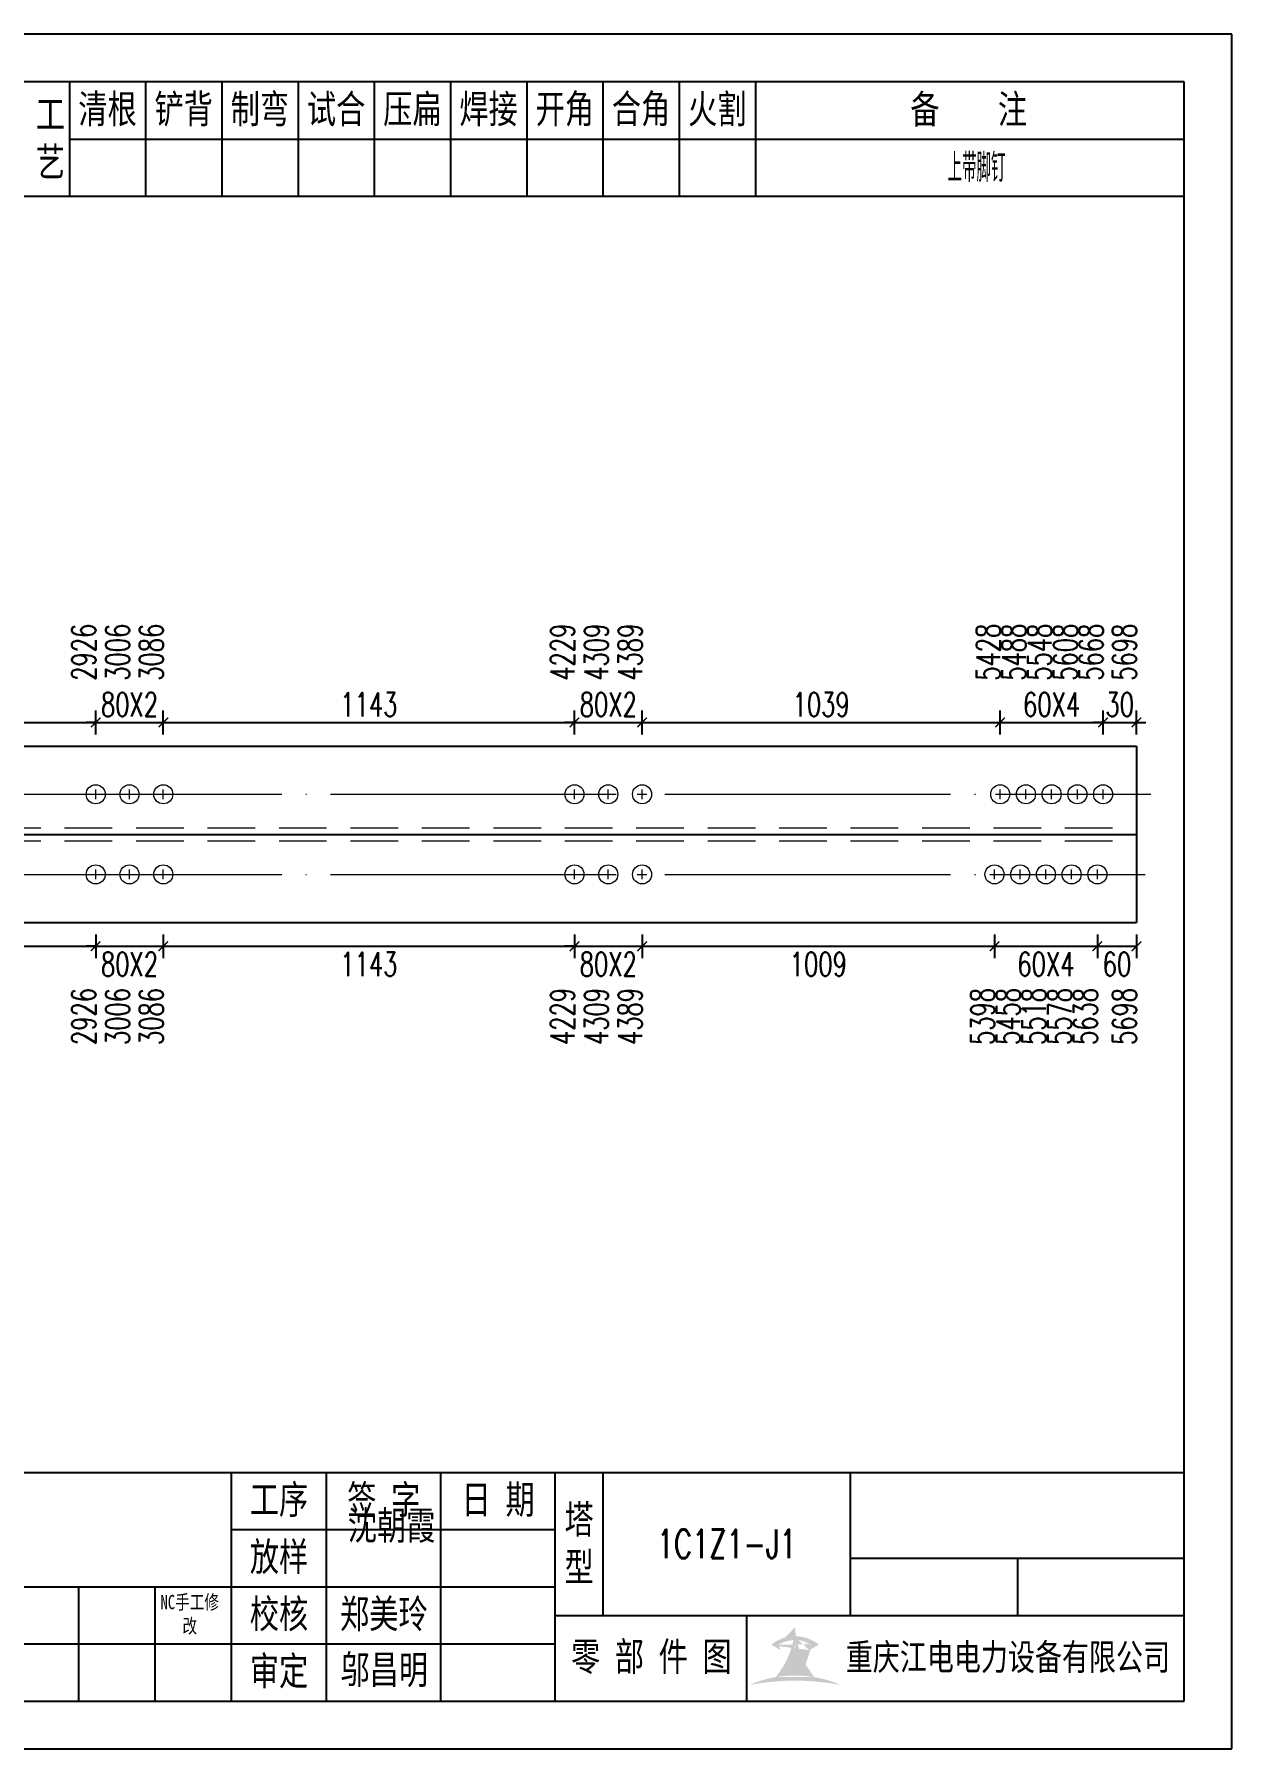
# Model space of a CAD drawing. Header units: millimetres. Extents: x -524 to 9570, y -2481 to 180.
# Drawn here: x 744.3 to 870, y -2400 to -2220 of the extents above; entities that cross this region are included whole.
import ezdxf
from ezdxf.enums import TextEntityAlignment as Align

# ---------------------------------------------------------------- set-up
doc = ezdxf.new("R2010")
doc.units = ezdxf.units.MM
doc.header["$LTSCALE"] = 20
doc.header["$PDMODE"] = 1
doc.linetypes.add('DASHDOT2X', pattern=[1.75, 1.5, -0.125, 0, -0.125])
doc.linetypes.add('HIDDEN', pattern=[0.375, 0.25, -0.125])
for name, color, linetype, lineweight in [('1', 7, 'Continuous', 25), ('11', 1, 'Continuous', 13), ('2', 1, 'HIDDEN', 13), ('5', 7, 'Continuous', 13), ('7', 3, 'DASHDOT2X', 13)]:
    doc.layers.add(name, color=color, linetype=linetype, lineweight=lineweight)
doc.styles.get("Standard").update_dxf_attribs({"font": 'simplex', "width": 0.7, "bigfont": 'gbhzfs.shx'})
doc.styles.add('TITLE_TXT', font='simplex.shx', dxfattribs={"width": 0.75, "height": 2.5, "bigfont": 'gbhzfs.shx'})
doc.dimstyles.new('dimStyle4', dxfattribs={"dimtxt": 2.5, "dimasz": 1, "dimexe": 1.25, "dimexo": 0, "dimgap": 0.63, "dimtad": 2, "dimzin": 0, "dimdsep": 46, "dimtxsty": 'standard', "dimblk": 'ARCHTICK', "dimblk1": 'ARCHTICK', "dimblk2": 'ARCHTICK', "dimcen": 0.09, "dimadec": 0, "dimazin": 0, "dimtfac": 1, "dimtdec": 1, "dimtix": 1, "dimtmove": 2, "dimatfit": 3, "dimfxl": 0, "dimtolj": 1, "dimtzin": 0, "dimarcsym": 0})
doc.dimstyles.get("Standard").update_dxf_attribs({"dimtxt": 2.5, "dimasz": 1, "dimexe": 1.25, "dimexo": 0, "dimgap": 0.63, "dimtad": 1, "dimzin": 0, "dimdsep": 46, "dimtxsty": 'standard', "dimblk": 'ARCHTICK', "dimblk1": 'ARCHTICK', "dimblk2": 'ARCHTICK', "dimcen": 0.09, "dimadec": 0, "dimazin": 0, "dimtfac": 1, "dimtdec": 1, "dimtix": 1, "dimtmove": 2, "dimatfit": 3, "dimfxl": 0, "dimtolj": 1, "dimtzin": 0, "dimarcsym": 0})

# ---------------------------------------------------------------- blocks, each defined once
blk = doc.blocks.new('A$C1E394B87')
for p, q in [((270, 180), (0, 180)), ((270, 0), (270, 180)), ((0, 0), (270, 0))]:
    blk.add_line(p, q)
blk = doc.blocks.new('JgCard')
h = blk.add_hatch(color=256)
edge = h.paths.add_edge_path()
edge.add_arc((223.8016524729837, -21.84717885384339), 29.00860721842082, 79.81716678233735, 89.27812697573944)
edge.add_arc((224.5325955616654, -21.84717885384339), 29.00860721842082, 90.72187302426055, 100.1828332176626)
edge.add_arc((224.0279874541857, -3.830853464385541), 11.50536553551401, 89.30709440376557, 113.6959925615352, ccw=False)
edge.add_arc((224.3062605804644, -3.830853464385541), 11.50536553551401, 66.30400743846491, 90.69290559623443, ccw=False)
edge = h.paths.add_edge_path()
edge.add_arc((233.0302112674253, 13.18449056462987), 8.873034629199061, 191.5208225546964, 219.6965150385776)
edge.add_arc((215.3040367672247, 13.18449056462987), 8.873034629199061, 320.3034849614224, 348.4791774453036)
edge.add_arc((214.0326012329333, 11.43447699248611), 10.13453382683302, 338.1301204334909, 359.9154198731663)
edge.add_arc((234.3016468017167, 11.43447699248611), 10.13453382683302, 180.0845801266699, 201.8698795665091)
edge.add_line((225.937925765641, 10.90576856469295), (225.6552856147136, 10.35609493506945))
edge.add_arc((224.1679533083088, 7.853493107532699), 3.957321353349253, 91.41975307934291, 127.4827228769255)
edge.add_arc((215.3040367672247, 13.18449056462987), 8.873034629199061, 351.0860103832611, 357.2867084751834)
edge.add_line((222.396322269009, 10.90576856469295), (222.6789624199364, 10.35609493506945))
edge.add_line((222.6789624199364, 10.35609493506945), (221.7697188924139, 10.86032854938844))
edge.add_line((225.6552856147136, 10.35609493506945), (226.5654915637542, 10.86086227359522))
edge.add_arc((224.2330238305049, 7.883670059543192), 3.536460377387214, 93.80567765797379, 121.2894356209631)
edge.add_arc((224.1012242041452, 7.883670059543192), 3.536460377387214, 58.7105643790368, 86.1943223420262)
edge.add_arc((224.1679533083088, 7.853493107532699), 3.957321353349253, 52.53023982105776, 88.60436076552203)
edge.add_arc((233.0302112674253, 13.18449056462987), 8.873034629199061, 182.7132915248167, 188.9137221835162)
edge.add_line((224.1671240173246, 11.44943760304955), (224.1671240173246, 11.41951638194644))
blk.add_hatch(color=256).paths.add_polyline_path([(224.1671240173246, 11.41951638190653, 0.09534363958971465), (224.8964730213393, 7.65936347788454, -0.02857973389665951), (226.2029576453306, 7.517096850535836, -0.1235627947319866), (224.3359488967444, 11.41233217421416, -0.1204986991669159), (225.937925765641, 10.90576856469295), (225.6552856147136, 10.35609493506945), (226.5654915637542, 10.86086227359522, 0.5402417223769541), (226.575360567148, 10.99431825130466, 0.158715983985349), (224.2643381876442, 11.80964050730302, -0.02706108524003999), (224.1671240173246, 12.76445731824299, -0.02706225299216489), (224.0699034296731, 11.80959959181416, 0.1586661026302013), (221.7598355252794, 10.99377351487396, 0.5401762534625951), (221.7697205382283, 10.86032763670437, -5.881062471050359e-06), (221.7697188924139, 10.86032854938844), (222.6789624199364, 10.35609493506945), (222.396322269009, 10.90576856469295, -0.1204986991669226), (223.9982991379056, 11.41233217421416, -0.1235627947319868), (222.1312903893195, 7.517096850535836, -0.0285797338966575), (223.4377750133108, 7.65936347788454, 0.09534363958971454)])
for p, q in [((265, 175), (25, 175)), ((148, 175), (148, 163)), ((156, 175), (156, 163)), ((164, 175), (164, 163)), ((172, 175), (172, 163)), ((180, 175), (180, 163)), ((188, 175), (188, 163)), ((196, 175), (196, 163)), ((204, 175), (204, 163)), ((212, 175), (212, 163)), ((220, 175), (220, 163)), ((265, 5), (265, 175)), ((148, 169), (265, 169)), ((25, 163), (265, 163)), ((25, 29), (265, 29)), ((165, 5), (165, 29)), ((175, 5), (175, 29)), ((187, 5), (187, 29)), ((199, 5), (199, 29)), ((204, 29), (204, 14)), ((230, 14), (230, 29)), ((165, 23), (199, 23)), ((230, 20), (265, 20)), ((247.5, 20), (247.5, 14)), ((67, 17), (165, 17)), ((149, 5), (149, 17)), ((157, 5), (157, 17)), ((165, 17), (199, 17)), ((199, 14), (265, 14)), ((219.0802760739607, 14), (219.0802760739607, 5)), ((65, 11), (165, 11)), ((165, 11), (199, 11)), ((25, 5), (265, 5))]:
    blk.add_line(p, q)
blk.add_point((145, 96))
blk.add_blockref('A$C1E394B87', (0, 0))
at = {"attachment_point": 5, "style": 'TITLE_TXT'}
for s, insert, char_height, width in [('{\\fSimHei|b0|i0|c134|p2;工\\P艺}', (146, 169), 3, 4), ('{\\fSimHei|b0|i0|c134|p2;清根}', (152, 172), 3, 8), ('{\\fSimHei|b0|i0|c134|p2;铲背}', (160, 172), 3, 8), ('{\\fSimHei|b0|i0|c134|p2;制弯}', (168, 172), 3, 8.000000000000028), ('{\\fSimHei|b0|i0|c134|p2;试合}', (176, 172), 3, 8), ('{\\fSimHei|b0|i0|c134|p2;压扁}', (184, 172), 3, 8), ('{\\fSimHei|b0|i0|c134|p2;焊接}', (192, 172), 3, 8), ('{\\fSimHei|b0|i0|c134|p2;开角}', (200, 172), 3, 8.000000000000057), ('{\\fSimHei|b0|i0|c134|p2;合角}', (208, 172), 3, 8), ('{\\fSimHei|b0|i0|c134|p2;火割}', (216, 172), 3, 8), ('{\\fSimHei|b0|i0|c134|p2;备    注}', (242.3967818627186, 171.9765054582008), 3, 22), ('{\\fSimHei|b0|i0|c134|p2;工序}', (170, 26), 3, 10), ('{\\fSimHei|b0|i0|c134|p2;签 字}', (181, 26), 3, 12), ('{\\fSimHei|b0|i0|c134|p2;日 期}', (193, 26), 3, 12), ('{\\fSimHei|b0|i0|c134|p2;^I沈朝霞}', (181.0520504248258, 23.27747906449889), 3, 12), ('{\\fSimHei|b0|i0|c134|p2;塔\\P型}', (201.5, 21.5), 3, 5.000000000000028), ('{\\fSimHei|b0|i0|c134|p2;放样}', (170, 20), 3, 10), ('{\\fSimHei|b0|i0|c134|p2;NC手工修改}', (160.6311373906198, 14.05820252967675), 1.5, 6.204069777279955), ('{\\fSimHei|b0|i0|c134|p2;校核}', (170, 14), 3, 10.00000000000003), ('{\\fSimHei|b0|i0|c134|p2;郑美玲}', (181, 14), 3, 12), ('{\\fSimHei|b0|i0|c134|p2;零 部 件 图}', (209.0827348158753, 9.5), 3, 30.76131175444226), ('{\\fSimHei|b0|i0|c134|p2;重庆江电电力设备有限公司}', (246.5086378857131, 9.475432444103376), 2.772000000000001, 63.29400000000002), ('{\\fSimHei|b0|i0|c134|p2;审定}', (170, 8), 3, 10), ('{\\fSimHei|b0|i0|c134|p2;邬昌明}', (181.0428184060297, 8.12303372435349), 3, 12)]:
    blk.add_mtext(s, dxfattribs=dict(at, insert=insert, char_height=char_height, width=width))
blk = doc.blocks.new('M20')
for p, q in [((-0.5, 0), (0.5, 0)), ((0, -0.5), (0, 0.5))]:
    blk.add_line(p, q)
blk.add_circle((0, 0), 1)
blk = doc.blocks.new('_ArchTick')
at = {"color": 0, "linetype": 'ByBlock', "const_width": 0.15}
blk.add_lwpolyline([(-0.5, -0.5), (0.5, 0.5)], dxfattribs=at)
blk = doc.blocks.new('*D1454')
at = {"layer": '11', "color": 0, "lineweight": -2}
for p, q in [((705.8009388456412, -2314.500012380202), (705.8009388456412, -2317.000012380202)), ((750.7560174631508, -2314.500012380202), (750.7560174631508, -2317.000012380202)), ((705.8009388456412, -2315.750012380202), (750.7560174631508, -2315.750012380202))]:
    blk.add_line(p, q, dxfattribs=at)
at = {"layer": 'Defpoints', "color": 0}
for p in [(705.8009388456412, -2314.500012380202), (750.7560174631508, -2314.500012380202), (750.7560174631508, -2315.750012380202)]:
    blk.add_point(p, dxfattribs=at)
at = {"layer": '11', "color": 0, "lineweight": -2, "rotation": 180}
blk.add_blockref('_ArchTick', (705.8009388456412, -2315.750012380202), dxfattribs=at)
at = {"layer": '11', "color": 0, "lineweight": -2}
blk.add_blockref('_ArchTick', (750.7560174631508, -2315.750012380202), dxfattribs=at)
at = {"layer": '11', "color": 0, "insert": (728.278478154396, -2317.630012380202), "char_height": 2.5, "attachment_point": 5}
blk.add_mtext('\\A1;1143', dxfattribs=at)
blk = doc.blocks.new('*D1455')
at = {"layer": '11', "color": 0, "lineweight": -2}
for p, q in [((750.7560174631508, -2314.500012380202), (750.7560174631508, -2317.000012380202)), ((757.8560174631493, -2314.500012380202), (757.8560174631493, -2317.000012380202)), ((750.7560174631508, -2315.750012380202), (749.7560174631508, -2315.750012380202)), ((750.7560174631508, -2315.750012380202), (757.8560174631493, -2315.750012380202)), ((757.8560174631493, -2315.750012380202), (758.8560174631493, -2315.750012380202))]:
    blk.add_line(p, q, dxfattribs=at)
at = {"layer": 'Defpoints', "color": 0}
for p in [(750.7560174631508, -2314.500012380202), (757.8560174631493, -2314.500012380202), (757.8560174631493, -2315.750012380202)]:
    blk.add_point(p, dxfattribs=at)
at = {"layer": '11', "color": 0, "lineweight": -2}
blk.add_blockref('_ArchTick', (750.7560174631508, -2315.750012380202), dxfattribs=at)
at = {"layer": '11', "color": 0, "lineweight": -2, "rotation": 180}
blk.add_blockref('_ArchTick', (757.8560174631493, -2315.750012380202), dxfattribs=at)
at = {"layer": '11', "color": 0, "insert": (754.30601746315, -2317.630012380202), "char_height": 2.5, "attachment_point": 5}
blk.add_mtext('\\A1;80X2', dxfattribs=at)
blk = doc.blocks.new('*D1456')
at = {"layer": '11', "color": 0, "lineweight": -2}
for p, q in [((757.8560174631493, -2314.500012380202), (757.8560174631493, -2317.000012380202)), ((801.0110960806633, -2314.500012380202), (801.0110960806633, -2317.000012380202)), ((757.8560174631493, -2315.750012380202), (801.0110960806633, -2315.750012380202))]:
    blk.add_line(p, q, dxfattribs=at)
at = {"layer": 'Defpoints', "color": 0}
for p in [(757.8560174631493, -2314.500012380202), (801.0110960806633, -2314.500012380202), (801.0110960806633, -2315.750012380202)]:
    blk.add_point(p, dxfattribs=at)
at = {"layer": '11', "color": 0, "lineweight": -2, "rotation": 180}
blk.add_blockref('_ArchTick', (757.8560174631493, -2315.750012380202), dxfattribs=at)
at = {"layer": '11', "color": 0, "lineweight": -2}
blk.add_blockref('_ArchTick', (801.0110960806633, -2315.750012380202), dxfattribs=at)
at = {"layer": '11', "color": 0, "insert": (779.4335567719063, -2317.630012380202), "char_height": 2.5, "attachment_point": 5}
blk.add_mtext('\\A1;1143', dxfattribs=at)
blk = doc.blocks.new('*D1457')
at = {"layer": '11', "color": 0, "lineweight": -2}
for p, q in [((801.0110960806633, -2314.500012380202), (801.0110960806633, -2317.000012380202)), ((808.1110960806618, -2314.500012380202), (808.1110960806618, -2317.000012380202)), ((801.0110960806633, -2315.750012380202), (800.0110960806633, -2315.750012380202)), ((801.0110960806633, -2315.750012380202), (808.1110960806618, -2315.750012380202)), ((808.1110960806618, -2315.750012380202), (809.1110960806618, -2315.750012380202))]:
    blk.add_line(p, q, dxfattribs=at)
at = {"layer": 'Defpoints', "color": 0}
for p in [(801.0110960806633, -2314.500012380202), (808.1110960806618, -2314.500012380202), (808.1110960806618, -2315.750012380202)]:
    blk.add_point(p, dxfattribs=at)
at = {"layer": '11', "color": 0, "lineweight": -2}
blk.add_blockref('_ArchTick', (801.0110960806633, -2315.750012380202), dxfattribs=at)
at = {"layer": '11', "color": 0, "lineweight": -2, "rotation": 180}
blk.add_blockref('_ArchTick', (808.1110960806618, -2315.750012380202), dxfattribs=at)
at = {"layer": '11', "color": 0, "insert": (804.5610960806625, -2317.630012380202), "char_height": 2.5, "attachment_point": 5}
blk.add_mtext('\\A1;80X2', dxfattribs=at)
blk = doc.blocks.new('*D1458')
at = {"layer": '11', "color": 0, "lineweight": -2}
for p, q in [((808.1110960806618, -2314.500012380202), (808.1110960806618, -2317.000012380202)), ((845.0999803762461, -2314.500012380202), (845.0999803762461, -2317.000012380202)), ((808.1110960806618, -2315.750012380202), (845.0999803762461, -2315.750012380202))]:
    blk.add_line(p, q, dxfattribs=at)
at = {"layer": 'Defpoints', "color": 0}
for p in [(808.1110960806618, -2314.500012380202), (845.0999803762461, -2314.500012380202), (845.0999803762461, -2315.750012380202)]:
    blk.add_point(p, dxfattribs=at)
at = {"layer": '11', "color": 0, "lineweight": -2, "rotation": 180}
blk.add_blockref('_ArchTick', (808.1110960806618, -2315.750012380202), dxfattribs=at)
at = {"layer": '11', "color": 0, "lineweight": -2}
blk.add_blockref('_ArchTick', (845.0999803762461, -2315.750012380202), dxfattribs=at)
at = {"layer": '11', "color": 0, "insert": (826.605538228454, -2317.630012380202), "char_height": 2.5, "attachment_point": 5}
blk.add_mtext('\\A1;1009', dxfattribs=at)
blk = doc.blocks.new('*D1459')
at = {"layer": '11', "color": 0, "lineweight": -2}
for p, q in [((845.0999803762461, -2314.500012380202), (845.0999803762461, -2317.000012380202)), ((855.899980376249, -2314.500012380202), (855.899980376249, -2317.000012380202)), ((845.0999803762461, -2315.750012380202), (855.899980376249, -2315.750012380202))]:
    blk.add_line(p, q, dxfattribs=at)
at = {"layer": 'Defpoints', "color": 0}
for p in [(845.0999803762461, -2314.500012380202), (855.899980376249, -2314.500012380202), (855.899980376249, -2315.750012380202)]:
    blk.add_point(p, dxfattribs=at)
at = {"layer": '11', "color": 0, "lineweight": -2, "rotation": 180}
blk.add_blockref('_ArchTick', (845.0999803762461, -2315.750012380202), dxfattribs=at)
at = {"layer": '11', "color": 0, "lineweight": -2}
blk.add_blockref('_ArchTick', (855.899980376249, -2315.750012380202), dxfattribs=at)
at = {"layer": '11', "color": 0, "insert": (850.4999803762475, -2317.630012380202), "char_height": 2.5, "attachment_point": 5}
blk.add_mtext('\\A1;60X4', dxfattribs=at)
blk = doc.blocks.new('*D1460')
at = {"layer": '11', "color": 0, "lineweight": -2}
for p, q in [((855.899980376249, -2314.500012380202), (855.899980376249, -2317.000012380202)), ((859.9999803762475, -2314.500012380202), (859.9999803762475, -2317.000012380202)), ((855.899980376249, -2315.750012380202), (859.9999803762475, -2315.750012380202))]:
    blk.add_line(p, q, dxfattribs=at)
at = {"layer": 'Defpoints', "color": 0}
for p in [(855.899980376249, -2314.500012380202), (859.9999803762475, -2314.500012380202), (859.9999803762475, -2315.750012380202)]:
    blk.add_point(p, dxfattribs=at)
at = {"layer": '11', "color": 0, "lineweight": -2, "rotation": 180}
blk.add_blockref('_ArchTick', (855.899980376249, -2315.750012380202), dxfattribs=at)
at = {"layer": '11', "color": 0, "lineweight": -2}
blk.add_blockref('_ArchTick', (859.9999803762475, -2315.750012380202), dxfattribs=at)
at = {"layer": '11', "color": 0, "insert": (857.9499803762483, -2317.630012380202), "char_height": 2.5, "attachment_point": 5}
blk.add_mtext('\\A1;60', dxfattribs=at)
blk = doc.blocks.new('*D1471')
at = {"layer": '11', "color": 0, "lineweight": -2}
for p, q in [((750.7560174631508, -2293.500012380202), (750.7560174631508, -2291.000012380202)), ((757.8560174631493, -2293.500012380202), (757.8560174631493, -2291.000012380202)), ((750.7560174631508, -2292.250012380202), (749.7560174631508, -2292.250012380202)), ((750.7560174631508, -2292.250012380202), (757.8560174631493, -2292.250012380202)), ((757.8560174631493, -2292.250012380202), (758.8560174631493, -2292.250012380202))]:
    blk.add_line(p, q, dxfattribs=at)
at = {"layer": 'Defpoints', "color": 0}
for p in [(757.8560174631493, -2292.250012380202), (750.7560174631508, -2293.500012380202), (757.8560174631493, -2293.500012380202)]:
    blk.add_point(p, dxfattribs=at)
at = {"layer": '11', "color": 0, "lineweight": -2}
blk.add_blockref('_ArchTick', (750.7560174631508, -2292.250012380202), dxfattribs=at)
at = {"layer": '11', "color": 0, "lineweight": -2, "rotation": 180}
blk.add_blockref('_ArchTick', (757.8560174631493, -2292.250012380202), dxfattribs=at)
at = {"layer": '11', "color": 0, "insert": (754.30601746315, -2290.370012380202), "char_height": 2.5, "attachment_point": 5}
blk.add_mtext('\\A1;80X2', dxfattribs=at)
blk = doc.blocks.new('*D1473')
at = {"layer": '11', "color": 0, "lineweight": -2}
for p, q in [((801.0110960806633, -2293.500012380202), (801.0110960806633, -2291.000012380202)), ((808.1110960806618, -2293.500012380202), (808.1110960806618, -2291.000012380202)), ((801.0110960806633, -2292.250012380202), (800.0110960806633, -2292.250012380202)), ((801.0110960806633, -2292.250012380202), (808.1110960806618, -2292.250012380202)), ((808.1110960806618, -2292.250012380202), (809.1110960806618, -2292.250012380202))]:
    blk.add_line(p, q, dxfattribs=at)
at = {"layer": 'Defpoints', "color": 0}
for p in [(808.1110960806618, -2292.250012380202), (801.0110960806633, -2293.500012380202), (808.1110960806618, -2293.500012380202)]:
    blk.add_point(p, dxfattribs=at)
at = {"layer": '11', "color": 0, "lineweight": -2}
blk.add_blockref('_ArchTick', (801.0110960806633, -2292.250012380202), dxfattribs=at)
at = {"layer": '11', "color": 0, "lineweight": -2, "rotation": 180}
blk.add_blockref('_ArchTick', (808.1110960806618, -2292.250012380202), dxfattribs=at)
at = {"layer": '11', "color": 0, "insert": (804.5610960806625, -2290.370012380202), "char_height": 2.5, "attachment_point": 5}
blk.add_mtext('\\A1;80X2', dxfattribs=at)
blk = doc.blocks.new('*D1476')
at = {"layer": '11', "color": 0, "lineweight": -2}
for p, q in [((856.4999803762475, -2293.500012380202), (856.4999803762475, -2291.000012380202)), ((859.9999803762475, -2293.500012380202), (859.9999803762475, -2291.000012380202)), ((856.4999803762475, -2292.250012380202), (855.4999803762475, -2292.250012380202)), ((856.4999803762475, -2292.250012380202), (859.9999803762475, -2292.250012380202)), ((859.9999803762475, -2292.250012380202), (860.9999803762475, -2292.250012380202))]:
    blk.add_line(p, q, dxfattribs=at)
at = {"layer": 'Defpoints', "color": 0}
for p in [(859.9999803762475, -2292.250012380202), (856.4999803762475, -2293.500012380202), (859.9999803762475, -2293.500012380202)]:
    blk.add_point(p, dxfattribs=at)
at = {"layer": '11', "color": 0, "lineweight": -2}
blk.add_blockref('_ArchTick', (856.4999803762475, -2292.250012380202), dxfattribs=at)
at = {"layer": '11', "color": 0, "lineweight": -2, "rotation": 180}
blk.add_blockref('_ArchTick', (859.9999803762475, -2292.250012380202), dxfattribs=at)
at = {"layer": '11', "color": 0, "insert": (858.2499803762475, -2290.370012380202), "char_height": 2.5, "attachment_point": 5}
blk.add_mtext('\\A1;30', dxfattribs=at)

msp = doc.modelspace()

# ---------------------------------------------------------------- linework, layer by layer
at = {"layer": '1'}
for p, q in [((634.9999803762475, -2294.750012380202), (859.9999803762475, -2294.750012380202)), ((859.9999803762475, -2294.750012380202), (859.9999803762475, -2313.250012380202)), ((634.9999803762475, -2304.000012380202), (859.9999803762475, -2304.000012380202)), ((634.9999803762475, -2313.250012380202), (859.9999803762475, -2313.250012380202))]:
    msp.add_line(p, q, dxfattribs=at)
at = {"layer": '2'}
for p, q in [((634.9999803762475, -2303.327285107475), (859.9999803762475, -2303.327285107475)), ((634.9999803762475, -2304.672739652929), (859.9999803762475, -2304.672739652929))]:
    msp.add_line(p, q, dxfattribs=at)
at = {"layer": '7'}
for p, q in [((634.9999803762475, -2299.795466925656), (861.4999803762475, -2299.795466925656)), ((634.9999803762475, -2308.204557834747), (860.899980376249, -2308.204557834747))]:
    msp.add_line(p, q, dxfattribs=at)

# ---------------------------------------------------------------- block references
at = {"layer": '1'}
msp.add_blockref('JgCard', (599.9999803762475, -2400.000012380202), dxfattribs=at)
at = {"layer": '5'}
for p in [(750.7560174631508, -2299.795466925656), (754.3060174631537, -2299.795466925656), (757.8560174631493, -2299.795466925656), (801.0110960806633, -2299.795466925656), (804.5610960806589, -2299.795466925656), (808.1110960806618, -2299.795466925656), (845.6999803762446, -2299.795466925656), (848.399980376249, -2299.795466925656), (851.0999803762461, -2299.795466925656), (853.7999803762505, -2299.795466925656), (856.4999803762475, -2299.795466925656), (750.7560174631508, -2308.204557834747), (754.3060174631537, -2308.204557834747), (757.8560174631493, -2308.204557834747), (801.0110960806633, -2308.204557834747), (804.5610960806589, -2308.204557834747), (808.1110960806618, -2308.204557834747), (845.0999803762461, -2308.204557834747), (847.7999803762505, -2308.204557834747), (850.4999803762475, -2308.204557834747), (853.1999803762446, -2308.204557834747), (855.899980376249, -2308.204557834747)]:
    msp.add_blockref('M20', p, dxfattribs=at)

# ---------------------------------------------------------------- texts
at = {"layer": '1', "width": 0.7}
for s, p in [(' 上带脚钉', (842.4999803762475, -2234.000012380202)), ('1C1Z1-J1', (816.9999803762475, -2378.500012380202))]:
    msp.add_text(s, height=3, dxfattribs=at).set_placement(p, align=Align.MIDDLE_CENTER)
for s, p in [('2926', (750.7560174631508, -2287.875012380202)), ('3006', (754.3060174631537, -2287.875012380202)), ('3086', (757.8560174631493, -2287.875012380202)), ('4229', (801.0110960806633, -2287.875012380202)), ('4309', (804.5610960806589, -2287.875012380202)), ('4389', (808.1110960806618, -2287.875012380202)), ('5428', (845.6999803762446, -2287.875012380202)), ('5488', (848.399980376249, -2287.875012380202)), ('5548', (851.0999803762461, -2287.875012380202)), ('5608', (853.7999803762505, -2287.875012380202)), ('5668', (856.4999803762475, -2287.875012380202)), ('5698', (859.9999803762475, -2287.875012380202))]:
    msp.add_text(s, height=2.5, rotation=90, dxfattribs=at).set_placement(p)
for s, p in [('2926', (750.7560174631508, -2320.125012380202)), ('3006', (754.3060174631537, -2320.125012380202)), ('3086', (757.8560174631493, -2320.125012380202)), ('4229', (801.0110960806633, -2320.125012380202)), ('4309', (804.5610960806589, -2320.125012380202)), ('4389', (808.1110960806618, -2320.125012380202)), ('5398', (845.0999803762461, -2320.125012380202)), ('5458', (847.7999803762505, -2320.125012380202)), ('5518', (850.4999803762475, -2320.125012380202)), ('5578', (853.1999803762446, -2320.125012380202)), ('5638', (855.899980376249, -2320.125012380202)), ('5698', (859.9999803762475, -2320.125012380202))]:
    msp.add_text(s, height=2.5, rotation=90, dxfattribs=at).set_placement(p, align=Align.RIGHT)

# ---------------------------------------------------------------- dimensions: what is measured, and where the dimension line sits
at = {"layer": '11'}
for base, p1, p2, text in [((750.7560174631508, -2292.250012380202), (709.4009388456398, -2293.500012380202), (750.7560174631508, -2293.500012380202), '1083'), ((801.0110960806633, -2292.250012380202), (757.8560174631493, -2293.500012380202), (801.0110960806633, -2293.500012380202), '1143'), ((845.6999803762446, -2292.250012380202), (808.1110960806618, -2293.500012380202), (845.6999803762446, -2293.500012380202), '1039'), ((856.4999803762475, -2292.250012380202), (845.6999803762446, -2293.500012380202), (856.4999803762475, -2293.500012380202), '60X4')]:
    msp.add_linear_dim(base=base, p1=p1, p2=p2, text=text, dimstyle='standard', override={"dimtxt": 2.5}, dxfattribs=at).render()
for base, p1, p2, text, dimstyle, picture, middle in [((757.8560174631493, -2292.250012380202), (750.7560174631508, -2293.500012380202), (757.8560174631493, -2293.500012380202), '80X2', 'standard', '*D1471', (754.30601746315, -2290.370012380202)), ((808.1110960806618, -2292.250012380202), (801.0110960806633, -2293.500012380202), (808.1110960806618, -2293.500012380202), '80X2', 'standard', '*D1473', (804.5610960806625, -2290.370012380202)), ((859.9999803762475, -2292.250012380202), (856.4999803762475, -2293.500012380202), (859.9999803762475, -2293.500012380202), '30', 'standard', '*D1476', (858.2499803762475, -2290.370012380202)), ((750.7560174631508, -2315.750012380202), (705.8009388456412, -2314.500012380202), (750.7560174631508, -2314.500012380202), '1143', 'dimStyle4', '*D1454', (728.278478154396, -2317.630012380202)), ((757.8560174631493, -2315.750012380202), (750.7560174631508, -2314.500012380202), (757.8560174631493, -2314.500012380202), '80X2', 'dimStyle4', '*D1455', (754.30601746315, -2317.630012380202)), ((801.0110960806633, -2315.750012380202), (757.8560174631493, -2314.500012380202), (801.0110960806633, -2314.500012380202), '1143', 'dimStyle4', '*D1456', (779.4335567719063, -2317.630012380202)), ((808.1110960806618, -2315.750012380202), (801.0110960806633, -2314.500012380202), (808.1110960806618, -2314.500012380202), '80X2', 'dimStyle4', '*D1457', (804.5610960806625, -2317.630012380202)), ((845.0999803762461, -2315.750012380202), (808.1110960806618, -2314.500012380202), (845.0999803762461, -2314.500012380202), '1009', 'dimStyle4', '*D1458', (826.605538228454, -2317.630012380202)), ((855.899980376249, -2315.750012380202), (845.0999803762461, -2314.500012380202), (855.899980376249, -2314.500012380202), '60X4', 'dimStyle4', '*D1459', (850.4999803762475, -2317.630012380202)), ((859.9999803762475, -2315.750012380202), (855.899980376249, -2314.500012380202), (859.9999803762475, -2314.500012380202), '60', 'dimStyle4', '*D1460', (857.9499803762483, -2317.630012380202))]:
    dim = msp.add_linear_dim(base=base, p1=p1, p2=p2, text=text, dimstyle=dimstyle, override={"dimtxt": 2.5}, dxfattribs=at)
    dim.commit()
    dim.dimension.update_dxf_attribs({"geometry": picture, "text_midpoint": middle})

doc.saveas('drawing.dxf')
